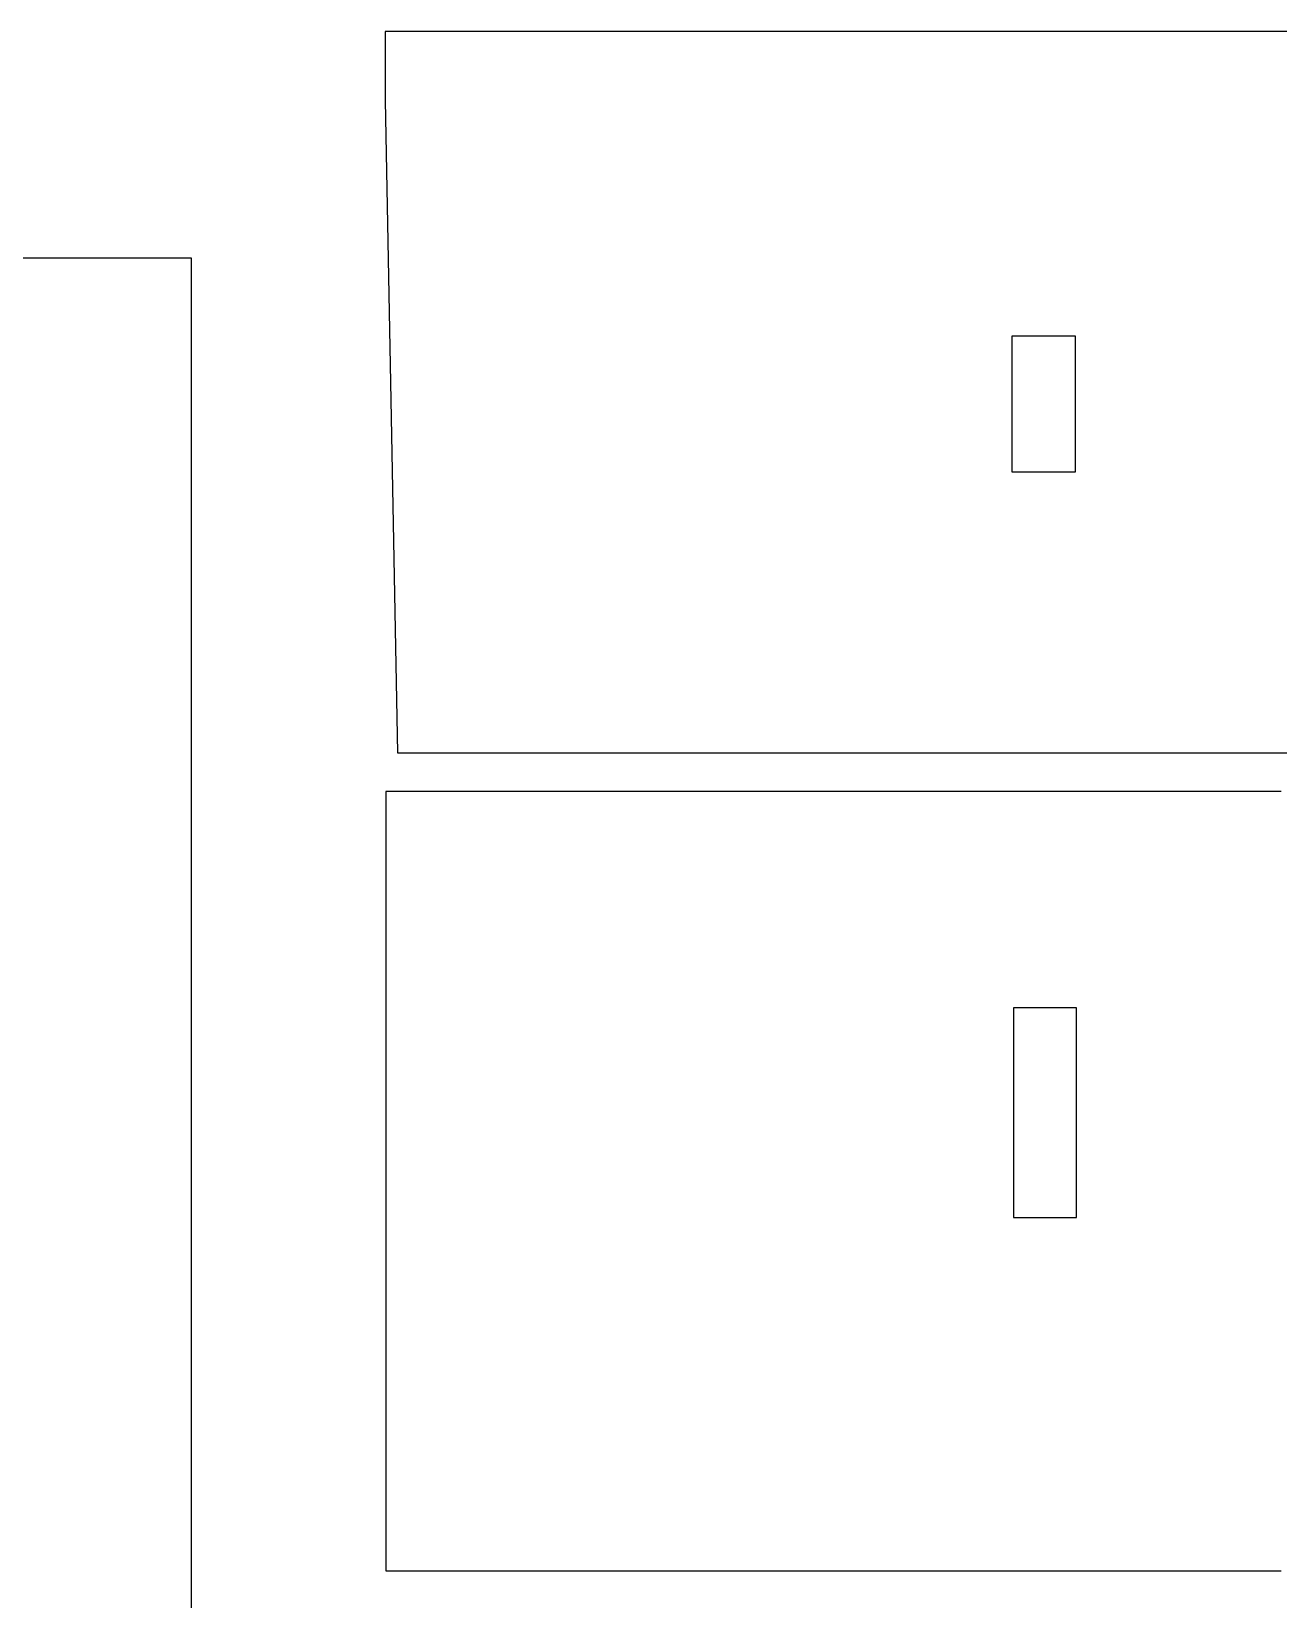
# Model space of a CAD drawing. Extents: x 11 to 591, y 39 to 419.
# Drawn here: x 489.9 to 540.5, y 282.1 to 345.7 of the extents above; entities that cross this region are included whole.
import ezdxf

# ---------------------------------------------------------------- set-up
doc = ezdxf.new("R2010")
doc.units = 0
doc.layers.get('0').update_dxf_attribs({"linetype": 'CONTINUOUS'})

msp = doc.modelspace()

# ---------------------------------------------------------------- linework, layer by layer
at = {"color": 3}
for p, q in [((583.315419, 345.705266), (504.290419, 345.705266)), ((504.290419, 345.705266), (504.290419, 342.905266)), ((504.290419, 342.905266), (504.790419, 316.455266)), ((496.440419, 336.505266), (425.890419, 336.505266)), ((496.440419, 261.605266), (496.440419, 336.505266)), ((504.790419, 316.455266), (582.890419, 316.455266)), ((504.515419, 314.880266), (504.315419, 314.880266)), ((504.315419, 314.880266), (504.315419, 283.280266)), ((504.715419, 314.880266), (504.515419, 314.880266)), ((504.915419, 314.880266), (504.715419, 314.880266)), ((505.115419, 314.880266), (504.915419, 314.880266)), ((505.315419, 314.880266), (505.115419, 314.880266)), ((505.515419, 314.880266), (505.315419, 314.880266)), ((505.715419, 314.880266), (505.515419, 314.880266)), ((505.915419, 314.880266), (505.715419, 314.880266)), ((506.115419, 314.880266), (505.915419, 314.880266)), ((506.315419, 314.880266), (506.115419, 314.880266)), ((506.515419, 314.880266), (506.315419, 314.880266)), ((506.715419, 314.880266), (506.515419, 314.880266)), ((506.915419, 314.880266), (506.715419, 314.880266)), ((507.115419, 314.880266), (506.915419, 314.880266)), ((507.315419, 314.880266), (507.115419, 314.880266)), ((507.515419, 314.880266), (507.315419, 314.880266)), ((507.715419, 314.880266), (507.515419, 314.880266)), ((507.915419, 314.880266), (507.715419, 314.880266)), ((508.115419, 314.880266), (507.915419, 314.880266)), ((508.315419, 314.880266), (508.115419, 314.880266)), ((508.515419, 314.880266), (508.315419, 314.880266)), ((508.715419, 314.880266), (508.515419, 314.880266)), ((508.915419, 314.880266), (508.715419, 314.880266)), ((509.115419, 314.880266), (508.915419, 314.880266)), ((509.315419, 314.880266), (509.115419, 314.880266)), ((509.515419, 314.880266), (509.315419, 314.880266)), ((509.715419, 314.880266), (509.515419, 314.880266)), ((509.940419, 314.880266), (509.715419, 314.880266)), ((510.140419, 314.880266), (509.940419, 314.880266)), ((510.340419, 314.880266), (510.140419, 314.880266)), ((510.540419, 314.880266), (510.340419, 314.880266)), ((510.740419, 314.880266), (510.540419, 314.880266)), ((510.940419, 314.880266), (510.740419, 314.880266)), ((511.140419, 314.880266), (510.940419, 314.880266)), ((511.340419, 314.880266), (511.140419, 314.880266)), ((511.540419, 314.880266), (511.340419, 314.880266)), ((511.740419, 314.880266), (511.540419, 314.880266)), ((511.940419, 314.880266), (511.740419, 314.880266)), ((512.140419, 314.880266), (511.940419, 314.880266)), ((512.340419, 314.880266), (512.140419, 314.880266)), ((512.540419, 314.880266), (512.340419, 314.880266)), ((512.740419, 314.880266), (512.540419, 314.880266)), ((512.940419, 314.880266), (512.740419, 314.880266)), ((513.140419, 314.880266), (512.940419, 314.880266)), ((513.340419, 314.880266), (513.140419, 314.880266)), ((513.540419, 314.880266), (513.340419, 314.880266)), ((513.740419, 314.880266), (513.540419, 314.880266)), ((513.940419, 314.880266), (513.740419, 314.880266)), ((514.140419, 314.880266), (513.940419, 314.880266)), ((514.340419, 314.880266), (514.140419, 314.880266)), ((514.540419, 314.880266), (514.340419, 314.880266)), ((514.740419, 314.880266), (514.540419, 314.880266)), ((514.940419, 314.880266), (514.740419, 314.880266)), ((515.140419, 314.880266), (514.940419, 314.880266)), ((515.340419, 314.880266), (515.140419, 314.880266)), ((515.540419, 314.880266), (515.340419, 314.880266)), ((515.740419, 314.880266), (515.540419, 314.880266)), ((515.940419, 314.880266), (515.740419, 314.880266)), ((516.140419, 314.880266), (515.940419, 314.880266)), ((516.340419, 314.880266), (516.140419, 314.880266)), ((516.540419, 314.880266), (516.340419, 314.880266)), ((516.740419, 314.880266), (516.540419, 314.880266)), ((516.940419, 314.880266), (516.740419, 314.880266)), ((517.140419, 314.880266), (516.940419, 314.880266)), ((517.340419, 314.880266), (517.140419, 314.880266)), ((517.540419, 314.880266), (517.340419, 314.880266)), ((517.765419, 314.880266), (517.540419, 314.880266)), ((517.965419, 314.880266), (517.765419, 314.880266)), ((518.165419, 314.880266), (517.965419, 314.880266)), ((518.365419, 314.880266), (518.165419, 314.880266)), ((518.565419, 314.880266), (518.365419, 314.880266)), ((518.765419, 314.880266), (518.565419, 314.880266)), ((518.965419, 314.880266), (518.765419, 314.880266)), ((519.165419, 314.880266), (518.965419, 314.880266)), ((519.365419, 314.880266), (519.165419, 314.880266)), ((519.565419, 314.880266), (519.365419, 314.880266)), ((519.765419, 314.880266), (519.565419, 314.880266)), ((519.965419, 314.880266), (519.765419, 314.880266)), ((520.165419, 314.880266), (519.965419, 314.880266)), ((520.365419, 314.880266), (520.165419, 314.880266)), ((520.565419, 314.880266), (520.365419, 314.880266)), ((520.765419, 314.880266), (520.565419, 314.880266)), ((520.965419, 314.880266), (520.765419, 314.880266)), ((521.165419, 314.880266), (520.965419, 314.880266)), ((521.365419, 314.880266), (521.165419, 314.880266)), ((521.565419, 314.880266), (521.365419, 314.880266)), ((521.765419, 314.880266), (521.565419, 314.880266)), ((521.965419, 314.880266), (521.765419, 314.880266)), ((522.165419, 314.880266), (521.965419, 314.880266)), ((522.365419, 314.880266), (522.165419, 314.880266)), ((522.565419, 314.880266), (522.365419, 314.880266)), ((522.765419, 314.880266), (522.565419, 314.880266)), ((522.965419, 314.880266), (522.765419, 314.880266)), ((523.165419, 314.880266), (522.965419, 314.880266)), ((523.365419, 314.880266), (523.165419, 314.880266)), ((523.565419, 314.880266), (523.365419, 314.880266)), ((523.765419, 314.880266), (523.565419, 314.880266)), ((523.965419, 314.880266), (523.765419, 314.880266)), ((524.165419, 314.880266), (523.965419, 314.880266)), ((524.365419, 314.880266), (524.165419, 314.880266)), ((524.565419, 314.880266), (524.365419, 314.880266)), ((524.765419, 314.880266), (524.565419, 314.880266)), ((524.965419, 314.880266), (524.765419, 314.880266)), ((525.165419, 314.880266), (524.965419, 314.880266)), ((525.365419, 314.880266), (525.165419, 314.880266)), ((525.565419, 314.880266), (525.365419, 314.880266)), ((525.790419, 314.880266), (525.565419, 314.880266)), ((525.990419, 314.880266), (525.790419, 314.880266)), ((526.190419, 314.880266), (525.990419, 314.880266)), ((526.390419, 314.880266), (526.190419, 314.880266)), ((526.590419, 314.880266), (526.390419, 314.880266)), ((526.790419, 314.880266), (526.590419, 314.880266)), ((526.990419, 314.880266), (526.790419, 314.880266)), ((527.190419, 314.880266), (526.990419, 314.880266)), ((527.390419, 314.880266), (527.190419, 314.880266)), ((527.590419, 314.880266), (527.390419, 314.880266)), ((527.790419, 314.880266), (527.590419, 314.880266)), ((527.990419, 314.880266), (527.790419, 314.880266)), ((528.190419, 314.880266), (527.990419, 314.880266)), ((528.390419, 314.880266), (528.190419, 314.880266)), ((528.590419, 314.880266), (528.390419, 314.880266)), ((528.790419, 314.880266), (528.590419, 314.880266)), ((528.990419, 314.880266), (528.790419, 314.880266)), ((529.190419, 314.880266), (528.990419, 314.880266)), ((529.390419, 314.880266), (529.190419, 314.880266)), ((529.590419, 314.880266), (529.390419, 314.880266)), ((529.790419, 314.880266), (529.590419, 314.880266)), ((529.990419, 314.880266), (529.790419, 314.880266)), ((530.190419, 314.880266), (529.990419, 314.880266)), ((530.390419, 314.880266), (530.190419, 314.880266)), ((530.590419, 314.880266), (530.390419, 314.880266)), ((530.790419, 314.880266), (530.590419, 314.880266)), ((530.990419, 314.880266), (530.790419, 314.880266)), ((531.190419, 314.880266), (530.990419, 314.880266)), ((531.390419, 314.880266), (531.190419, 314.880266)), ((531.590419, 314.880266), (531.390419, 314.880266)), ((531.790419, 314.880266), (531.590419, 314.880266)), ((531.990419, 314.880266), (531.790419, 314.880266)), ((532.190419, 314.880266), (531.990419, 314.880266)), ((532.390419, 314.880266), (532.190419, 314.880266)), ((532.590419, 314.880266), (532.390419, 314.880266)), ((532.790419, 314.880266), (532.590419, 314.880266)), ((532.990419, 314.880266), (532.790419, 314.880266)), ((533.190419, 314.880266), (532.990419, 314.880266)), ((533.390419, 314.880266), (533.190419, 314.880266)), ((533.590419, 314.880266), (533.390419, 314.880266)), ((533.815419, 314.880266), (533.590419, 314.880266)), ((534.015419, 314.880266), (533.815419, 314.880266)), ((534.215419, 314.880266), (534.015419, 314.880266)), ((534.415419, 314.880266), (534.215419, 314.880266)), ((534.615419, 314.880266), (534.415419, 314.880266)), ((534.815419, 314.880266), (534.615419, 314.880266)), ((535.015419, 314.880266), (534.815419, 314.880266)), ((535.215419, 314.880266), (535.015419, 314.880266)), ((535.415419, 314.880266), (535.215419, 314.880266)), ((535.615419, 314.880266), (535.415419, 314.880266)), ((535.815419, 314.880266), (535.615419, 314.880266)), ((536.015419, 314.880266), (535.815419, 314.880266)), ((536.215419, 314.880266), (536.015419, 314.880266)), ((536.415419, 314.880266), (536.215419, 314.880266)), ((536.615419, 314.880266), (536.415419, 314.880266)), ((536.815419, 314.880266), (536.615419, 314.880266)), ((537.015419, 314.880266), (536.815419, 314.880266)), ((537.215419, 314.880266), (537.015419, 314.880266)), ((537.415419, 314.880266), (537.215419, 314.880266)), ((537.615419, 314.880266), (537.415419, 314.880266)), ((537.815419, 314.880266), (537.615419, 314.880266)), ((538.015419, 314.880266), (537.815419, 314.880266)), ((538.215419, 314.880266), (538.015419, 314.880266)), ((538.415419, 314.880266), (538.215419, 314.880266)), ((538.615419, 314.880266), (538.415419, 314.880266)), ((538.815419, 314.880266), (538.615419, 314.880266)), ((539.015419, 314.880266), (538.815419, 314.880266)), ((539.215419, 314.880266), (539.015419, 314.880266)), ((539.415419, 314.880266), (539.215419, 314.880266)), ((539.615419, 314.880266), (539.415419, 314.880266)), ((539.815419, 314.880266), (539.615419, 314.880266)), ((540.015419, 314.880266), (539.815419, 314.880266)), ((540.215419, 314.880266), (540.015419, 314.880266)), ((540.415419, 314.880266), (540.215419, 314.880266)), ((540.615419, 314.880266), (540.415419, 314.880266)), ((504.315419, 283.280266), (504.515419, 283.280266)), ((504.515419, 283.280266), (504.715419, 283.280266)), ((504.715419, 283.280266), (504.915419, 283.280266)), ((504.915419, 283.280266), (505.115419, 283.280266)), ((505.115419, 283.280266), (505.315419, 283.280266)), ((505.315419, 283.280266), (505.515419, 283.280266)), ((505.515419, 283.280266), (505.715419, 283.280266)), ((505.715419, 283.280266), (505.915419, 283.280266)), ((505.915419, 283.280266), (506.115419, 283.280266)), ((506.115419, 283.280266), (506.315419, 283.280266)), ((506.315419, 283.280266), (506.515419, 283.280266)), ((506.515419, 283.280266), (506.715419, 283.280266)), ((506.715419, 283.280266), (506.915419, 283.280266)), ((506.915419, 283.280266), (507.115419, 283.280266)), ((507.115419, 283.280266), (507.315419, 283.280266)), ((507.315419, 283.280266), (507.515419, 283.280266)), ((507.515419, 283.280266), (507.715419, 283.280266)), ((507.715419, 283.280266), (507.915419, 283.280266)), ((507.915419, 283.280266), (508.115419, 283.280266)), ((508.115419, 283.280266), (508.315419, 283.280266)), ((508.315419, 283.280266), (508.515419, 283.280266)), ((508.515419, 283.280266), (508.715419, 283.280266)), ((508.715419, 283.280266), (508.915419, 283.280266)), ((508.915419, 283.280266), (509.115419, 283.280266)), ((509.115419, 283.280266), (509.315419, 283.280266)), ((509.315419, 283.280266), (509.515419, 283.280266)), ((509.515419, 283.280266), (509.715419, 283.280266)), ((509.715419, 283.280266), (509.940419, 283.280266)), ((509.940419, 283.280266), (510.140419, 283.280266)), ((510.140419, 283.280266), (510.340419, 283.280266)), ((510.340419, 283.280266), (510.540419, 283.280266)), ((510.540419, 283.280266), (510.740419, 283.280266)), ((510.740419, 283.280266), (510.940419, 283.280266)), ((510.940419, 283.280266), (511.140419, 283.280266)), ((511.140419, 283.280266), (511.340419, 283.280266)), ((511.340419, 283.280266), (511.540419, 283.280266)), ((511.540419, 283.280266), (511.740419, 283.280266)), ((511.740419, 283.280266), (511.940419, 283.280266)), ((511.940419, 283.280266), (512.140419, 283.280266)), ((512.140419, 283.280266), (512.340419, 283.280266)), ((512.340419, 283.280266), (512.540419, 283.280266)), ((512.540419, 283.280266), (512.740419, 283.280266)), ((512.740419, 283.280266), (512.940419, 283.280266)), ((512.940419, 283.280266), (513.140419, 283.280266)), ((513.140419, 283.280266), (513.340419, 283.280266)), ((513.340419, 283.280266), (513.540419, 283.280266)), ((513.540419, 283.280266), (513.740419, 283.280266)), ((513.740419, 283.280266), (513.940419, 283.280266)), ((513.940419, 283.280266), (514.140419, 283.280266)), ((514.140419, 283.280266), (514.340419, 283.280266)), ((514.340419, 283.280266), (514.540419, 283.280266)), ((514.540419, 283.280266), (514.740419, 283.280266)), ((514.740419, 283.280266), (514.940419, 283.280266)), ((514.940419, 283.280266), (515.140419, 283.280266)), ((515.140419, 283.280266), (515.340419, 283.280266)), ((515.340419, 283.280266), (515.540419, 283.280266)), ((515.540419, 283.280266), (515.740419, 283.280266)), ((515.740419, 283.280266), (515.940419, 283.280266)), ((515.940419, 283.280266), (516.140419, 283.280266)), ((516.140419, 283.280266), (516.340419, 283.280266)), ((516.340419, 283.280266), (516.540419, 283.280266)), ((516.540419, 283.280266), (516.740419, 283.280266)), ((516.740419, 283.280266), (516.940419, 283.280266)), ((516.940419, 283.280266), (517.140419, 283.280266)), ((517.140419, 283.280266), (517.340419, 283.280266)), ((517.340419, 283.280266), (517.540419, 283.280266)), ((517.540419, 283.280266), (517.765419, 283.280266)), ((517.765419, 283.280266), (517.965419, 283.280266)), ((517.965419, 283.280266), (518.165419, 283.280266)), ((518.165419, 283.280266), (518.365419, 283.280266)), ((518.365419, 283.280266), (518.565419, 283.280266)), ((518.565419, 283.280266), (518.765419, 283.280266)), ((518.765419, 283.280266), (518.965419, 283.280266)), ((518.965419, 283.280266), (519.165419, 283.280266)), ((519.165419, 283.280266), (519.365419, 283.280266)), ((519.365419, 283.280266), (519.565419, 283.280266)), ((519.565419, 283.280266), (519.765419, 283.280266)), ((519.765419, 283.280266), (519.965419, 283.280266)), ((519.965419, 283.280266), (520.165419, 283.280266)), ((520.165419, 283.280266), (520.365419, 283.280266)), ((520.365419, 283.280266), (520.565419, 283.280266)), ((520.565419, 283.280266), (520.765419, 283.280266)), ((520.765419, 283.280266), (520.965419, 283.280266)), ((520.965419, 283.280266), (521.165419, 283.280266)), ((521.165419, 283.280266), (521.365419, 283.280266)), ((521.365419, 283.280266), (521.565419, 283.280266)), ((521.565419, 283.280266), (521.765419, 283.280266)), ((521.765419, 283.280266), (521.965419, 283.280266)), ((521.965419, 283.280266), (522.165419, 283.280266)), ((522.165419, 283.280266), (522.365419, 283.280266)), ((522.365419, 283.280266), (522.565419, 283.280266)), ((522.565419, 283.280266), (522.765419, 283.280266)), ((522.765419, 283.280266), (522.965419, 283.280266)), ((522.965419, 283.280266), (523.165419, 283.280266)), ((523.165419, 283.280266), (523.365419, 283.280266)), ((523.365419, 283.280266), (523.565419, 283.280266)), ((523.565419, 283.280266), (523.765419, 283.280266)), ((523.765419, 283.280266), (523.965419, 283.280266)), ((523.965419, 283.280266), (524.165419, 283.280266)), ((524.165419, 283.280266), (524.365419, 283.280266)), ((524.365419, 283.280266), (524.565419, 283.280266)), ((524.565419, 283.280266), (524.765419, 283.280266)), ((524.765419, 283.280266), (524.965419, 283.280266)), ((524.965419, 283.280266), (525.165419, 283.280266)), ((525.165419, 283.280266), (525.365419, 283.280266)), ((525.365419, 283.280266), (525.565419, 283.280266)), ((525.565419, 283.280266), (525.790419, 283.280266)), ((525.790419, 283.280266), (525.990419, 283.280266)), ((525.990419, 283.280266), (526.190419, 283.280266)), ((526.190419, 283.280266), (526.390419, 283.280266)), ((526.390419, 283.280266), (526.590419, 283.280266)), ((526.590419, 283.280266), (526.790419, 283.280266)), ((526.790419, 283.280266), (526.990419, 283.280266)), ((526.990419, 283.280266), (527.190419, 283.280266)), ((527.190419, 283.280266), (527.390419, 283.280266)), ((527.390419, 283.280266), (527.590419, 283.280266)), ((527.590419, 283.280266), (527.790419, 283.280266)), ((527.790419, 283.280266), (527.990419, 283.280266)), ((527.990419, 283.280266), (528.190419, 283.280266)), ((528.190419, 283.280266), (528.390419, 283.280266)), ((528.390419, 283.280266), (528.590419, 283.280266)), ((528.590419, 283.280266), (528.790419, 283.280266)), ((528.790419, 283.280266), (528.990419, 283.280266)), ((528.990419, 283.280266), (529.190419, 283.280266)), ((529.190419, 283.280266), (529.390419, 283.280266)), ((529.390419, 283.280266), (529.590419, 283.280266)), ((529.590419, 283.280266), (529.790419, 283.280266)), ((529.790419, 283.280266), (529.990419, 283.280266)), ((529.990419, 283.280266), (530.190419, 283.280266)), ((530.190419, 283.280266), (530.390419, 283.280266)), ((530.390419, 283.280266), (530.590419, 283.280266)), ((530.590419, 283.280266), (530.790419, 283.280266)), ((530.790419, 283.280266), (530.990419, 283.280266)), ((530.990419, 283.280266), (531.190419, 283.280266)), ((531.190419, 283.280266), (531.390419, 283.280266)), ((531.390419, 283.280266), (531.590419, 283.280266)), ((531.590419, 283.280266), (531.790419, 283.280266)), ((531.790419, 283.280266), (531.990419, 283.280266)), ((531.990419, 283.280266), (532.190419, 283.280266)), ((532.190419, 283.280266), (532.390419, 283.280266)), ((532.390419, 283.280266), (532.590419, 283.280266)), ((532.590419, 283.280266), (532.790419, 283.280266)), ((532.790419, 283.280266), (532.990419, 283.280266)), ((532.990419, 283.280266), (533.190419, 283.280266)), ((533.190419, 283.280266), (533.390419, 283.280266)), ((533.390419, 283.280266), (533.590419, 283.280266)), ((533.590419, 283.280266), (533.815419, 283.280266)), ((533.815419, 283.280266), (534.015419, 283.280266)), ((534.015419, 283.280266), (534.215419, 283.280266)), ((534.215419, 283.280266), (534.415419, 283.280266)), ((534.415419, 283.280266), (534.615419, 283.280266)), ((534.615419, 283.280266), (534.815419, 283.280266)), ((534.815419, 283.280266), (535.015419, 283.280266)), ((535.015419, 283.280266), (535.215419, 283.280266)), ((535.215419, 283.280266), (535.415419, 283.280266)), ((535.415419, 283.280266), (535.615419, 283.280266)), ((535.615419, 283.280266), (535.815419, 283.280266)), ((535.815419, 283.280266), (536.015419, 283.280266)), ((536.015419, 283.280266), (536.215419, 283.280266)), ((536.215419, 283.280266), (536.415419, 283.280266)), ((536.415419, 283.280266), (536.615419, 283.280266)), ((536.615419, 283.280266), (536.815419, 283.280266)), ((536.815419, 283.280266), (537.015419, 283.280266)), ((537.015419, 283.280266), (537.215419, 283.280266)), ((537.215419, 283.280266), (537.415419, 283.280266)), ((537.415419, 283.280266), (537.615419, 283.280266)), ((537.615419, 283.280266), (537.815419, 283.280266)), ((537.815419, 283.280266), (538.015419, 283.280266)), ((538.015419, 283.280266), (538.215419, 283.280266)), ((538.215419, 283.280266), (538.415419, 283.280266)), ((538.415419, 283.280266), (538.615419, 283.280266)), ((538.615419, 283.280266), (538.815419, 283.280266)), ((538.815419, 283.280266), (539.015419, 283.280266)), ((539.015419, 283.280266), (539.215419, 283.280266)), ((539.215419, 283.280266), (539.415419, 283.280266)), ((539.415419, 283.280266), (539.615419, 283.280266)), ((539.615419, 283.280266), (539.815419, 283.280266)), ((539.815419, 283.280266), (540.015419, 283.280266)), ((540.015419, 283.280266), (540.215419, 283.280266)), ((540.215419, 283.280266), (540.415419, 283.280266)), ((540.415419, 283.280266), (540.615419, 283.280266))]:
    msp.add_line(p, q, dxfattribs=at)
at = {"color": 7}
for p, q in [((529.715419, 327.830266), (529.715419, 333.355266)), ((529.715419, 333.355266), (529.940419, 333.355266)), ((529.940419, 333.355266), (530.165419, 333.355266)), ((530.165419, 333.355266), (530.390419, 333.355266)), ((530.390419, 333.355266), (530.640419, 333.355266)), ((530.640419, 333.355266), (530.865419, 333.355266)), ((530.865419, 333.355266), (531.090419, 333.355266)), ((531.090419, 333.355266), (531.340419, 333.355266)), ((531.340419, 333.355266), (531.565419, 333.355266)), ((531.565419, 333.355266), (531.790419, 333.355266)), ((531.790419, 333.355266), (532.015419, 333.355266)), ((532.015419, 333.355266), (532.265419, 333.355266)), ((532.265419, 333.355266), (532.265419, 327.830266)), ((529.940419, 327.830266), (529.715419, 327.830266)), ((530.165419, 327.830266), (529.940419, 327.830266)), ((530.390419, 327.830266), (530.165419, 327.830266)), ((530.640419, 327.830266), (530.390419, 327.830266)), ((530.865419, 327.830266), (530.640419, 327.830266)), ((531.090419, 327.830266), (530.865419, 327.830266)), ((531.340419, 327.830266), (531.090419, 327.830266)), ((531.565419, 327.830266), (531.340419, 327.830266)), ((531.790419, 327.830266), (531.565419, 327.830266)), ((532.015419, 327.830266), (531.790419, 327.830266)), ((532.265419, 327.830266), (532.015419, 327.830266)), ((529.990419, 306.105266), (529.765419, 306.105266)), ((529.765419, 306.105266), (529.765419, 305.905266)), ((529.765419, 305.905266), (529.765419, 305.705266)), ((530.215419, 306.105266), (529.990419, 306.105266)), ((530.465419, 306.105266), (530.215419, 306.105266)), ((530.690419, 306.105266), (530.465419, 306.105266)), ((530.915419, 306.105266), (530.690419, 306.105266)), ((531.165419, 306.105266), (530.915419, 306.105266)), ((531.390419, 306.105266), (531.165419, 306.105266)), ((531.615419, 306.105266), (531.390419, 306.105266)), ((531.840419, 306.105266), (531.615419, 306.105266)), ((532.090419, 306.105266), (531.840419, 306.105266)), ((532.315419, 306.105266), (532.090419, 306.105266)), ((532.315419, 305.905266), (532.315419, 306.105266)), ((532.315419, 305.705266), (532.315419, 305.905266)), ((529.765419, 305.705266), (529.765419, 305.505266)), ((529.765419, 305.505266), (529.765419, 305.280266)), ((529.765419, 305.280266), (529.765419, 305.080266)), ((532.315419, 305.505266), (532.315419, 305.705266)), ((532.315419, 305.280266), (532.315419, 305.505266)), ((532.315419, 305.080266), (532.315419, 305.280266)), ((529.765419, 305.080266), (529.765419, 304.880266)), ((529.765419, 304.880266), (529.765419, 304.655266)), ((529.765419, 304.655266), (529.765419, 304.455266)), ((532.315419, 304.880266), (532.315419, 305.080266)), ((532.315419, 304.655266), (532.315419, 304.880266)), ((532.315419, 304.455266), (532.315419, 304.655266)), ((529.765419, 304.455266), (529.765419, 304.255266)), ((529.765419, 304.255266), (529.765419, 304.030266)), ((529.765419, 304.030266), (529.765419, 303.830266)), ((532.315419, 304.255266), (532.315419, 304.455266)), ((532.315419, 304.030266), (532.315419, 304.255266)), ((532.315419, 303.830266), (532.315419, 304.030266)), ((529.765419, 303.830266), (529.765419, 303.630266)), ((529.765419, 303.630266), (529.765419, 303.430266)), ((529.765419, 303.430266), (529.765419, 303.205266)), ((532.315419, 303.630266), (532.315419, 303.830266)), ((532.315419, 303.430266), (532.315419, 303.630266)), ((532.315419, 303.205266), (532.315419, 303.430266)), ((529.765419, 303.205266), (529.765419, 303.005266)), ((529.765419, 303.005266), (529.765419, 302.805266)), ((529.765419, 302.805266), (529.765419, 302.580266)), ((532.315419, 303.005266), (532.315419, 303.205266)), ((532.315419, 302.805266), (532.315419, 303.005266)), ((532.315419, 302.580266), (532.315419, 302.805266)), ((529.765419, 302.580266), (529.765419, 302.380266)), ((529.765419, 302.380266), (529.765419, 302.180266)), ((529.765419, 302.180266), (529.765419, 301.980266)), ((532.315419, 302.380266), (532.315419, 302.580266)), ((532.315419, 302.180266), (532.315419, 302.380266)), ((532.315419, 301.980266), (532.315419, 302.180266)), ((529.765419, 301.980266), (529.765419, 301.755266)), ((529.765419, 301.755266), (529.765419, 301.555266)), ((529.765419, 301.555266), (529.765419, 301.355266)), ((532.315419, 301.755266), (532.315419, 301.980266)), ((532.315419, 301.555266), (532.315419, 301.755266)), ((532.315419, 301.355266), (532.315419, 301.555266)), ((529.765419, 301.355266), (529.765419, 301.130266)), ((529.765419, 301.130266), (529.765419, 300.930266)), ((529.765419, 300.930266), (529.765419, 300.730266)), ((532.315419, 301.130266), (532.315419, 301.355266)), ((532.315419, 300.930266), (532.315419, 301.130266)), ((532.315419, 300.730266), (532.315419, 300.930266)), ((529.765419, 300.730266), (529.765419, 300.530266)), ((529.765419, 300.530266), (529.765419, 300.305266)), ((529.765419, 300.305266), (529.765419, 300.105266)), ((532.315419, 300.530266), (532.315419, 300.730266)), ((532.315419, 300.305266), (532.315419, 300.530266)), ((532.315419, 300.105266), (532.315419, 300.305266)), ((529.765419, 300.105266), (529.765419, 299.905266)), ((529.765419, 299.905266), (529.765419, 299.680266)), ((529.765419, 299.680266), (529.765419, 299.480266)), ((532.315419, 299.905266), (532.315419, 300.105266)), ((532.315419, 299.680266), (532.315419, 299.905266)), ((532.315419, 299.480266), (532.315419, 299.680266)), ((529.765419, 299.480266), (529.765419, 299.280266)), ((529.765419, 299.280266), (529.765419, 299.055266)), ((529.765419, 299.055266), (529.765419, 298.855266)), ((532.315419, 299.280266), (532.315419, 299.480266)), ((532.315419, 299.055266), (532.315419, 299.280266)), ((532.315419, 298.855266), (532.315419, 299.055266)), ((529.765419, 298.855266), (529.765419, 298.655266)), ((529.765419, 298.655266), (529.765419, 298.455266)), ((529.765419, 298.455266), (529.765419, 298.230266)), ((532.315419, 298.655266), (532.315419, 298.855266)), ((532.315419, 298.455266), (532.315419, 298.655266)), ((532.315419, 298.230266), (532.315419, 298.455266)), ((529.765419, 298.230266), (529.765419, 298.030266)), ((529.765419, 298.030266), (529.765419, 297.830266)), ((529.765419, 297.830266), (529.765419, 297.605266)), ((529.765419, 297.605266), (529.990419, 297.605266)), ((529.990419, 297.605266), (530.215419, 297.605266)), ((530.215419, 297.605266), (530.465419, 297.605266)), ((530.465419, 297.605266), (530.690419, 297.605266)), ((530.690419, 297.605266), (530.915419, 297.605266)), ((530.915419, 297.605266), (531.165419, 297.605266)), ((531.165419, 297.605266), (531.390419, 297.605266)), ((531.390419, 297.605266), (531.615419, 297.605266)), ((531.615419, 297.605266), (531.840419, 297.605266)), ((531.840419, 297.605266), (532.090419, 297.605266)), ((532.090419, 297.605266), (532.315419, 297.605266)), ((532.315419, 298.030266), (532.315419, 298.230266)), ((532.315419, 297.830266), (532.315419, 298.030266)), ((532.315419, 297.605266), (532.315419, 297.830266))]:
    msp.add_line(p, q, dxfattribs=at)

doc.saveas('drawing.dxf')
